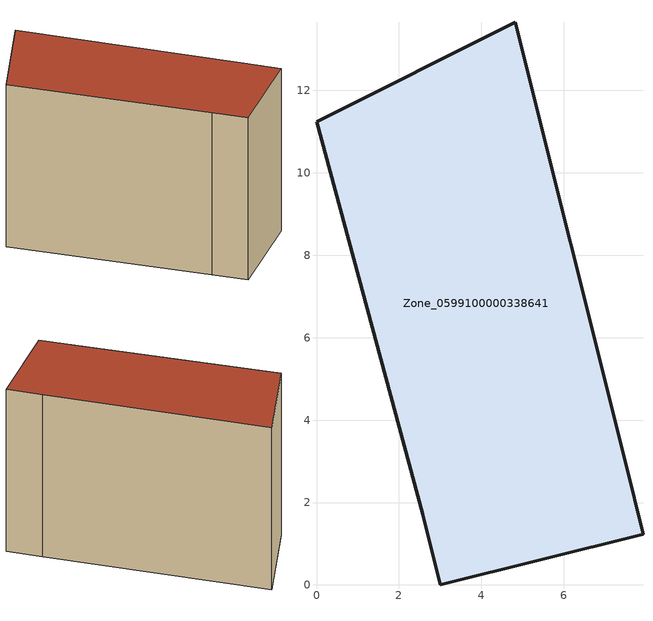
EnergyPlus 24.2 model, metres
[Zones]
Zone_0599100000338641
 floor ground (C_G): 7.51,2.96 7.92,1.23 3.01,0 2.58,1.72 0,11.24 4.82,13.66 z0
 wall outside (C_F): 2.58,1.72 3.01,0 7.92,1.23 7.51,2.96 4.82,13.66 0,11.24 2.58,1.72 z0:8.45
 roof outside (C_R): 7.92,1.23 7.51,2.96 4.82,13.66 0,11.24 2.58,1.72 3.01,0 z8.45
[BUILDING]
Pand.0599100000338641: North Axis=0; Terrain=City; Loads Convergence Tolerance Value=0.04; Temperature Convergence Tolerance Value=0.4; Solar Distribution=FullExterior; Maximum Number of Warmup Days=25; Minimum Number of Warmup Days=1
[Site:Location]
Rotterdam.The.Hague.AP_ZH_NLD Design_Conditions: Latitude=51.96; Longitude=4.45; Time Zone=1; Elevation=-4.5
[SITE:GROUNDTEMPERATURE:BUILDINGSURFACE]
18, 18, 18, 18, 18, 18, 18, 18, 18, 18, 18, 18
[MATERIAL] Thermal Absorptance=0.9; Solar Absorptance=0.7; Visible Absorptance=0.7
Name | Roughness | Thickness | Conductivity | Density | Specific Heat
G.TC.1992-2005 | MediumSmooth | 0.15 | 0.06 | 540 | 1210
F.TC.1992-2005 | Rough | 0.3 | 0.12 | 1920 | 840
R.TC.1992-2005 | MediumRough | 0.2 | 0.08 | 1500 | 1000
[CONSTRUCTION]
C_G: G.TC.1992-2005
C_F: F.TC.1992-2005
C_R: R.TC.1992-2005
[ZONE]
Zone_0599100000338641: Type=1; Multiplier=1; Ceiling Height=Autocalculate; Volume=Autocalculate; Floor Area=autocalculate; Part of Total Floor Area=Yes
[ZONEINFILTRATION:DESIGNFLOWRATE]
Infil_Zone_0599100000338641: Zone or ZoneList or Space or SpaceList=Zone_0599100000338641; Schedule=AlwaysOn; Design Flow Rate Calculation Method=Flow/Area; Flow Rate per Floor Area=0.0015; Constant Term Coefficient=1; Temperature Term Coefficient=0; Velocity Term Coefficient=0; Velocity Squared Term Coefficient=0
[HVACTEMPLATE:ZONE:IDEALLOADSAIRSYSTEM]
Zone_0599100000338641: Maximum Heating Supply Air Temperature=50; Minimum Cooling Supply Air Temperature=13; Maximum Heating Supply Air Humidity Ratio=0.0156; Minimum Cooling Supply Air Humidity Ratio=0.0077; Heating Limit=NoLimit; Cooling Limit=NoLimit; Dehumidification Control Type=ConstantSensibleHeatRatio; Cooling Sensible Heat Ratio=0.7; Dehumidification Setpoint=60; Humidification Control Type=None; Humidification Setpoint=30; Outdoor Air Method=None; Outdoor Air Flow Rate per Person=0.00944; Outdoor Air Flow Rate per Zone Floor Area=0; Outdoor Air Flow Rate per Zone=0; Demand Controlled Ventilation Type=None; Outdoor Air Economizer Type=NoEconomizer; Heat Recovery Type=None; Sensible Heat Recovery Effectiveness=0.7; Latent Heat Recovery Effectiveness=0.65
[ZONECONTROL:THERMOSTAT]
ThermostatControl_Zone_0599100000338641: Zone or ZoneList=Zone_0599100000338641; Control Type Schedule=DualSetpointControlType; Control 1=Thermostat_Zone_0599100000338641; Temperature Difference Between Cutout And Setpoint=0
[THERMOSTATSETPOINT:DUALSETPOINT]
Thermostat_Zone_0599100000338641: Heating Setpoint Temperature Schedule=HeatingSetpoint_Zone_0599100000338641; Cooling Setpoint Temperature Schedule=CoolingSetpoint_Zone_0599100000338641
[SCHEDULE:COMPACT]
HeatingSetpoint_Zone_0599100000338641: Through: 12/31, For: AllDays, Until: 24:00, 21
CoolingSetpoint_Zone_0599100000338641: Through: 12/31, For: AllDays, Until: 24:00, 24
DualSetpointControlType: Through: 12/31, For: AllDays, Until: 24:00, 4
AlwaysOn: Through: 12/31, For: AllDays, Until: 24:00, 1
